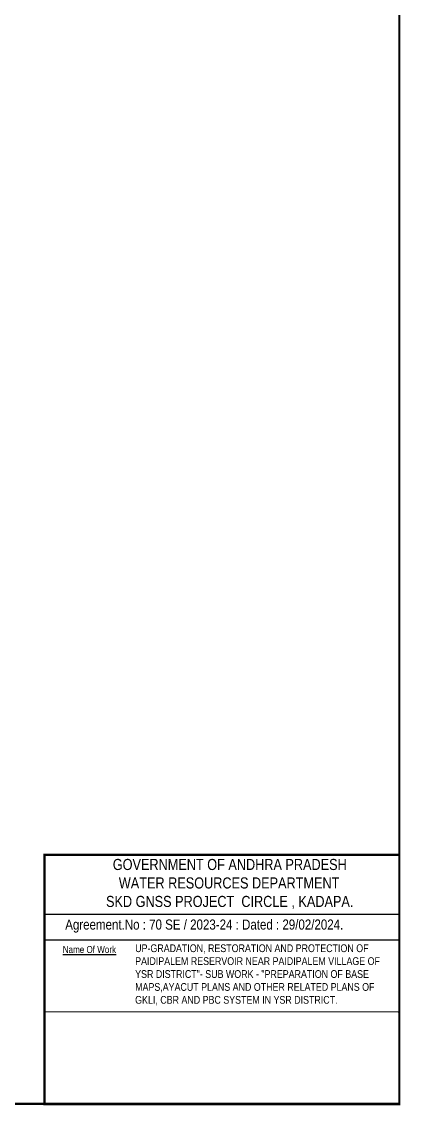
# Model space of a CAD drawing. Header units: inches. Extents: x 188839 to 233717, y 1616569 to 1632157.
# Drawn here: x 197491 to 198637, y 1616569 to 1619846 of the extents above; entities that cross this region are included whole.
import ezdxf

# ---------------------------------------------------------------- set-up
doc = ezdxf.new("R2010")
doc.units = ezdxf.units.IN
doc.header["$LTSCALE"] = 15
doc.header["$MEASUREMENT"] = 0
for name, color, linetype in [('FRAME 025', 7, 'Continuous'), ('PAPER SIZE', 5, 'Continuous'), ('TITLEBLOCK', 7, 'Continuous')]:
    doc.layers.add(name, color=color, linetype=linetype)
doc.styles.add('ARIALN', font='ARIALN.TTF')

msp = doc.modelspace()

# ---------------------------------------------------------------- linework, layer by layer
at = {"layer": 'FRAME 025', "lineweight": -3}
msp.add_lwpolyline([(197561, 1617147.2), (198635.8, 1617147.2)], dxfattribs=at)
at = {"layer": 'FRAME 025', "lineweight": -3, "elevation": 3.9}
for points in [[(197561.6, 1617069.2), (198631.4, 1617069.9)], [(197560.9, 1616852.2), (198631.3, 1616851.6)]]:
    msp.add_lwpolyline(points, dxfattribs=at)
at = {"layer": 'PAPER SIZE', "color": 5, "const_width": 6.4}
for points in [[(188842.2, 1624372.8), (198634.3, 1624372.8), (198634.3, 1616573.4), (188842.2, 1616573.4)], [(197560.5, 1617326.6), (198634.1, 1617326.6), (198634.1, 1616572.1), (197560.5, 1616572.1)]]:
    msp.add_lwpolyline(points, close=True, dxfattribs=at)

# ---------------------------------------------------------------- texts
at = {"layer": 'TITLEBLOCK', "extrusion": (0.000201441, 0.004807, 0.999988), "style": 'ARIALN'}
msp.add_text('%%UName Of Work', height=21.292, rotation=359.9999, dxfattribs=at).set_placement((197615.6, 1617010.7, 7813.7))
at = {"layer": 'TITLEBLOCK', "extrusion": (0.000201441, 0.004807, 0.999988), "attachment_point": 1, "text_direction": (1, -1e-06, -0.000201), "style": 'ARIALN'}
for s, insert, char_height, width in [('\\pi38.47977;GOVERNMENT OF ANDHRA PRADESH  \\P\\pi56.71491;WATER RESOURCES DEPARTMENT      \\P\\pi17.98096;SKD GNSS PROJECT  CIRCLE , KADAPA.', (197728.6, 1617314.1, -5.1), 33.521, 779.841), ('Agreement.No : 70 SE / 2023-24 : Dated : 29/02/2024.', (197623.2, 1617130.9, -1.7), 30.447, 982.801), ('UP-GRADATION, RESTORATION AND PROTECTION OF PAIDIPALEM RESERVOIR NEAR PAIDIPALEM VILLAGE OF YSR DISTRICT"- SUB WORK - "PREPARATION OF BASE MAPS,AYACUT PLANS AND OTHER RELATED PLANS OF GKLI, CBR AND PBC SYSTEM IN YSR DISTRICT.', (197834.8, 1617055.8, -1.1), 23.421, 756)]:
    msp.add_mtext(s, dxfattribs=dict(at, insert=insert, char_height=char_height, width=width))

doc.saveas('drawing.dxf')
